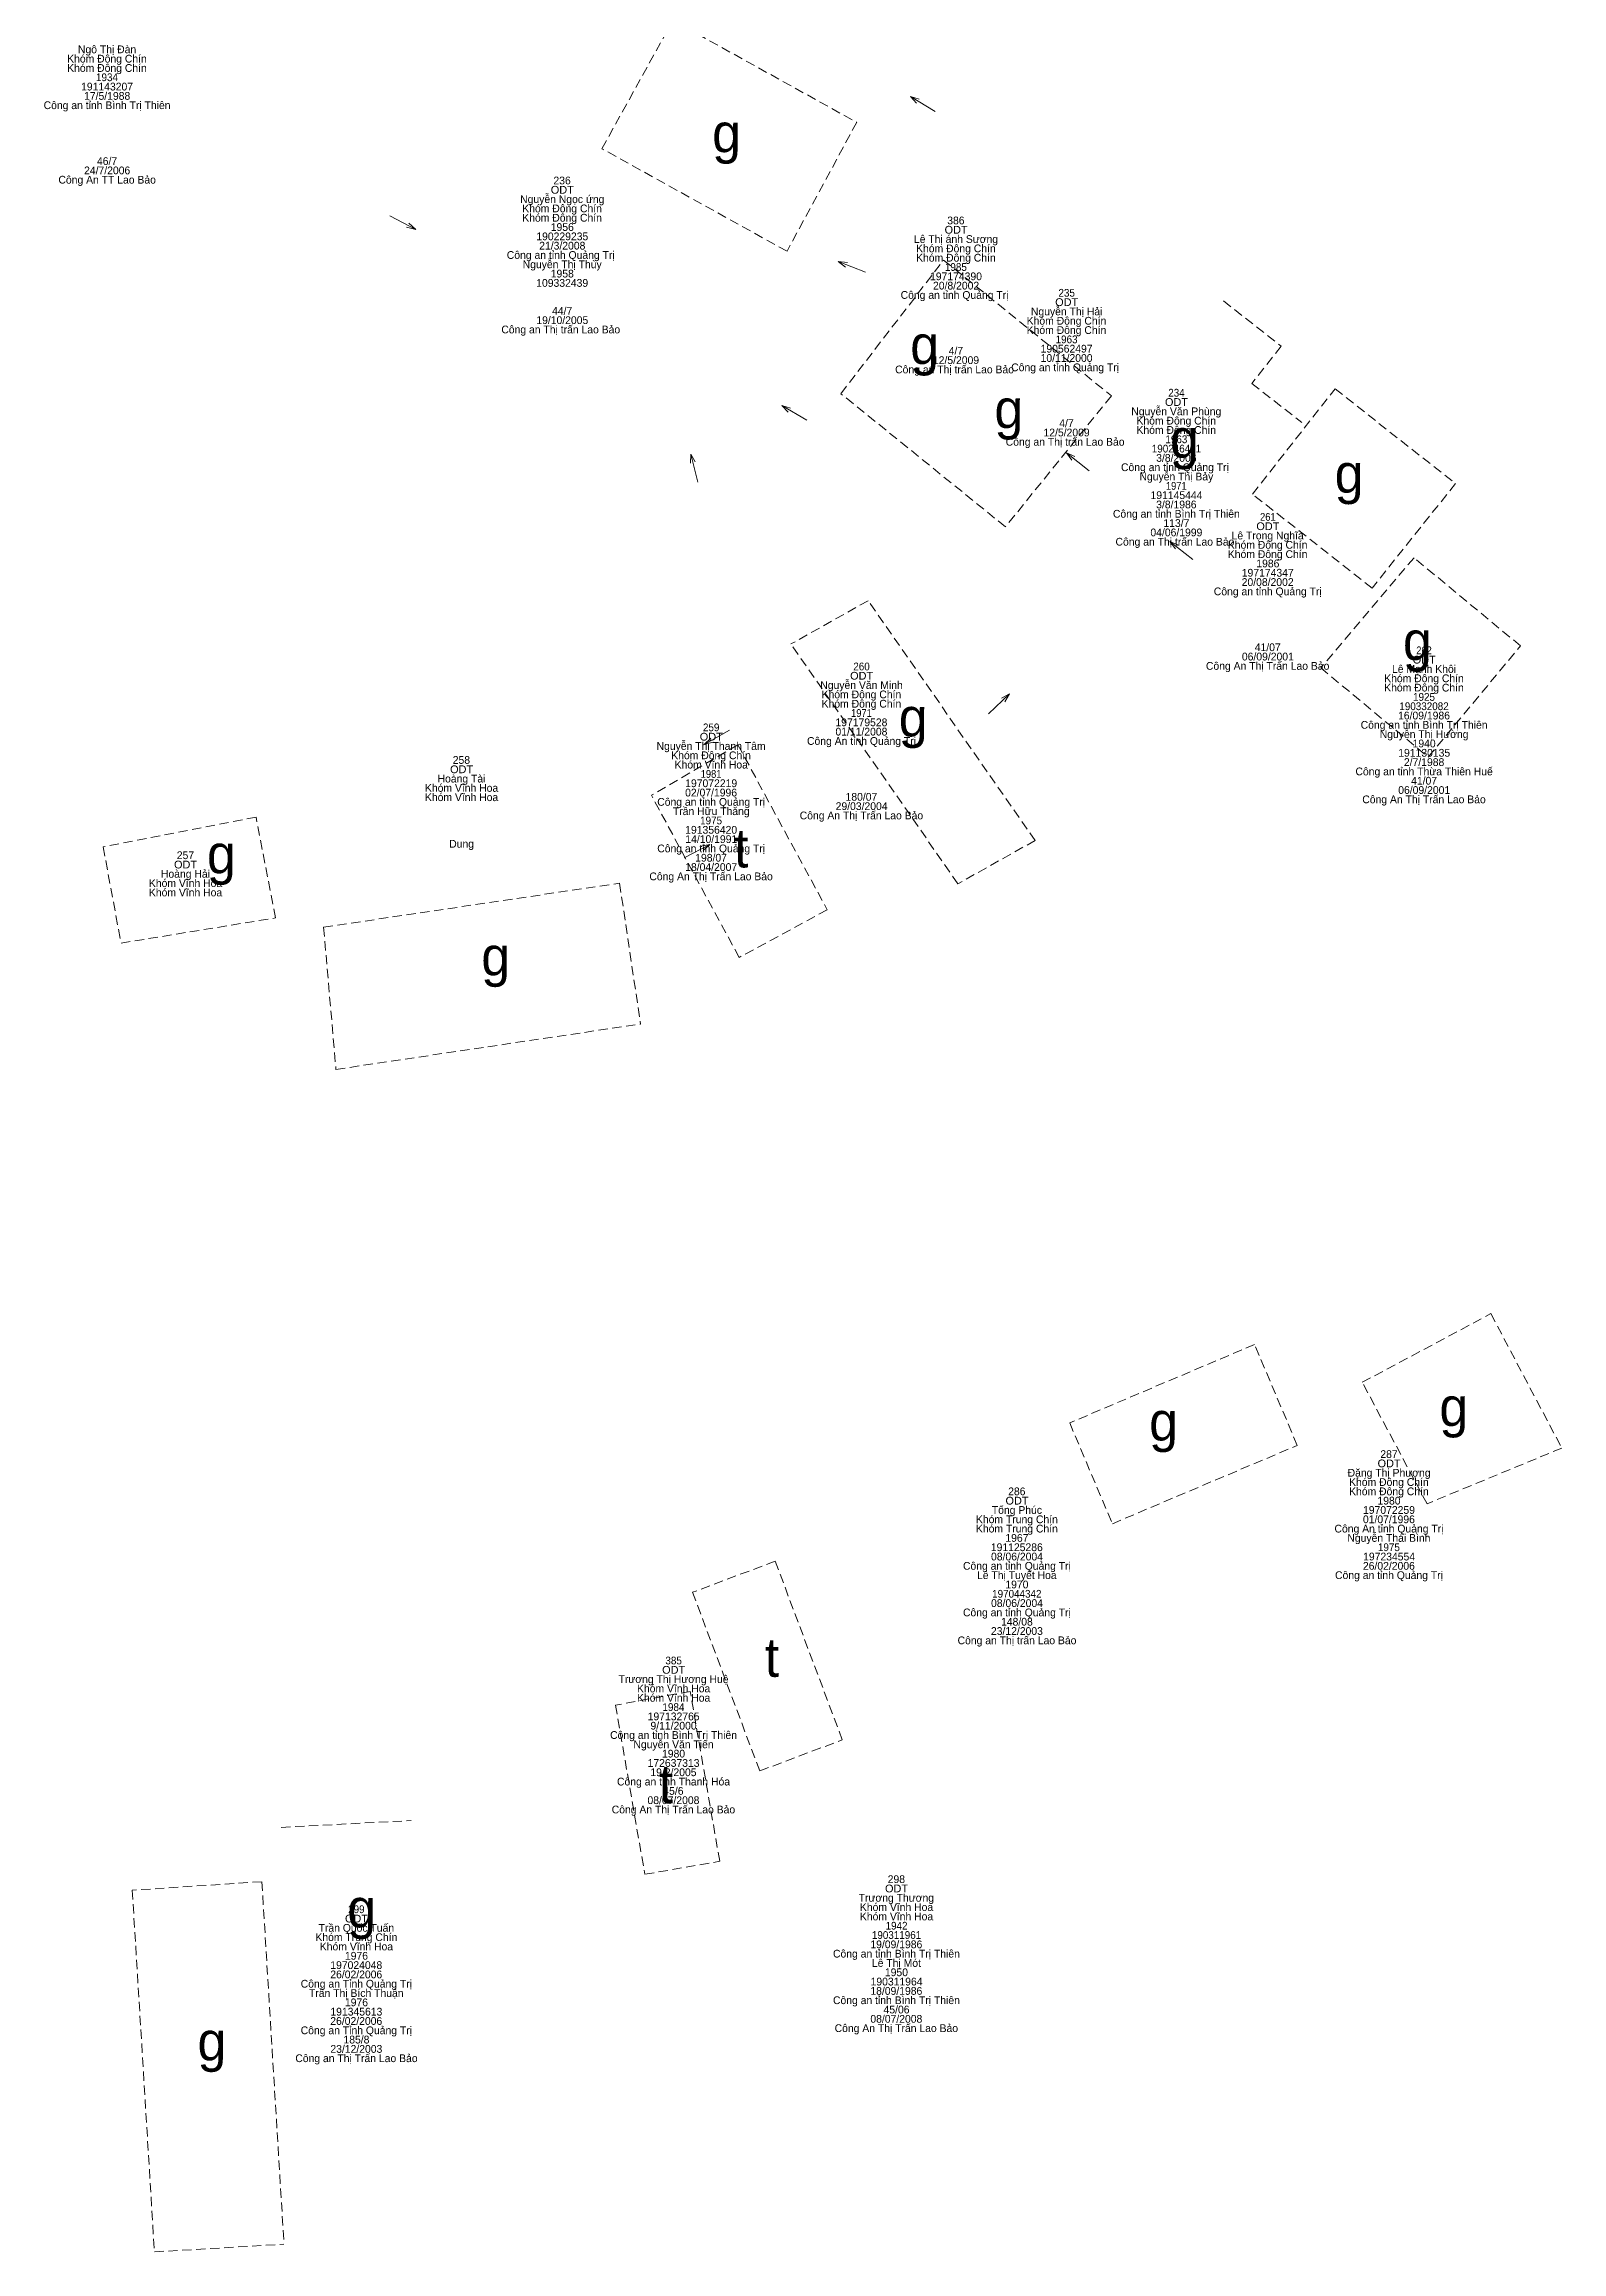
# Model space of a CAD drawing. Header units: metres. Extents: x 537497 to 538007, y 1836993 to 1837512.
# Drawn here: x 537829.4 to 537907.7, y 1837133.6 to 1837247.4 of the extents above; entities that cross this region are included whole.
import ezdxf
from ezdxf.enums import TextEntityAlignment as Align

# ---------------------------------------------------------------- set-up
doc = ezdxf.new("R2010")
doc.units = ezdxf.units.M
doc.header["$LTSCALE"] = 0.16
doc.linetypes.add('MEDIUM_DASHED', pattern=[4.5, 3, -1.5])
doc.layers.add('14', color=7, linetype='MEDIUM_DASHED', lineweight=13)
doc.layers.add('16', color=7, linetype='Continuous', lineweight=13)
doc.layers.add('15', color=7, linetype='Continuous')

msp = doc.modelspace()

# ---------------------------------------------------------------- linework, layer by layer
at = {"layer": '14'}
for p, q in [((537865.21, 1837211.25), (537860.75, 1837208.65)), ((537862.75, 1837162.46), (537858.9, 1837161.75)), ((537864.27, 1837153.7), (537862.75, 1837162.46)), ((537858.9, 1837161.75), (537860.41, 1837153.03)), ((537841.66, 1837155.45), (537848.36, 1837155.8)), ((537860.41, 1837153.03), (537864.27, 1837153.7)), ((537840.67, 1837152.65), (537841.81, 1837133.96))]:
    msp.add_line(p, q, dxfattribs=at)
for points in [[(537861.86, 1837248.59), (537871.33, 1837243.34), (537867.74, 1837236.69), (537858.2, 1837241.98)], [(537870.52, 1837229.35), (537875.81, 1837236.24), (537884.46, 1837229.24), (537879, 1837222.49)], [(537895.99, 1837229.6), (537902.2, 1837224.72), (537897.9, 1837219.33), (537891.73, 1837224.18)], [(537905.55, 1837216.35), (537900.06, 1837220.89), (537895.25, 1837215.22), (537900.79, 1837210.62)], [(537832.49, 1837205.99), (537833.41, 1837201.03), (537841.38, 1837202.33), (537840.37, 1837207.52)], [(537904.02, 1837181.93), (537907.68, 1837175), (537900.73, 1837172.13), (537897.39, 1837178.39)], [(537882.31, 1837176.3), (537884.51, 1837171.1), (537894.04, 1837175.14), (537891.84, 1837180.34)], [(537867.13, 1837169.17), (537862.87, 1837167.57), (537866.33, 1837158.36), (537870.59, 1837159.96)]]:
    msp.add_lwpolyline(points, close=True, dxfattribs=at)
for points in [[(537890.24, 1837234.13), (537893.21, 1837231.8), (537891.7, 1837229.88), (537894.27, 1837227.87)], [(537880.53, 1837206.32), (537871.92, 1837218.68), (537867.94, 1837216.45)], [(537880.53, 1837206.32), (537876.55, 1837204.09), (537867.94, 1837216.45)], [(537865.21, 1837211.25), (537869.81, 1837202.75), (537865.27, 1837200.29), (537860.75, 1837208.65)], [(537843.85, 1837201.85), (537859.11, 1837204.12), (537860.19, 1837196.86)], [(537843.85, 1837201.85), (537844.49, 1837194.52), (537860.19, 1837196.86)], [(537840.67, 1837152.65), (537833.99, 1837152.21), (537835.13, 1837133.57), (537841.81, 1837133.96)]]:
    msp.add_lwpolyline(points, dxfattribs=at)
at = {"layer": '16'}
for p, q in [((537874.1, 1837244.67), (537874.55, 1837244.54)), ((537848.6, 1837237.82), (537848.13, 1837237.93)), ((537870.38, 1837236.16), (537870.85, 1837236.11)), ((537867.47, 1837228.74), (537867.92, 1837228.61)), ((537862.78, 1837226.24), (537863.01, 1837225.83)), ((537882.14, 1837226.31), (537882.58, 1837226.12)), ((537887.48, 1837221.73), (537887.92, 1837221.54)), ((537879.21, 1837213.88), (537878.96, 1837213.47)), ((537863.47, 1837211.26), (537863.81, 1837211.59)), ((537863.76, 1837206.12), (537863.41, 1837205.8))]:
    msp.add_line(p, q, dxfattribs=at)
for points in [[(537875.38, 1837243.9), (537874.1, 1837244.67), (537874.42, 1837244.33)], [(537847.27, 1837238.51), (537848.6, 1837237.82), (537848.25, 1837238.14)], [(537871.78, 1837235.62), (537870.38, 1837236.16), (537870.76, 1837235.88)], [(537868.76, 1837227.98), (537867.47, 1837228.74), (537867.8, 1837228.4)], [(537863.14, 1837224.79), (537862.78, 1837226.24), (537862.77, 1837225.77)], [(537883.32, 1837225.38), (537882.14, 1837226.31), (537882.42, 1837225.93)], [(537888.66, 1837220.8), (537887.48, 1837221.73), (537887.76, 1837221.35)], [(537878.13, 1837212.84), (537879.21, 1837213.88), (537878.79, 1837213.65)], [(537864.77, 1837212.01), (537863.47, 1837211.26), (537863.93, 1837211.38)], [(537862.43, 1837205.43), (537863.76, 1837206.12), (537863.3, 1837206.02)]]:
    msp.add_lwpolyline(points, dxfattribs=at)

# ---------------------------------------------------------------- texts
at = {"layer": '15'}
for s, p in [('Khóm Đông Chín', (537832.685, 1837246.42)), ('Khóm Đông Chín', (537832.685, 1837245.94)), ('Ngô Thị Đàn', (537832.69, 1837246.9)), ('191143207', (537832.69, 1837244.98)), ('Công an tỉnh Bình Trị Thiên', (537832.69, 1837244.02)), ('17/5/1988', (537832.695, 1837244.5)), ('Công An TT Lao Bảo', (537832.695, 1837240.18)), ('24/7/2006', (537832.695, 1837240.66)), ('46/7', (537832.69, 1837241.14)), ('Nguyễn Ngọc ứng', (537856.155, 1837239.18)), ('236', (537856.145, 1837240.14)), ('Khóm Đông Chín', (537856.145, 1837238.7)), ('Khóm Đông Chín', (537856.145, 1837238.22)), ('386', (537876.445, 1837238.08)), ('190229235', (537856.155, 1837237.26)), ('21/3/2008', (537856.155, 1837236.78)), ('1956', (537856.155, 1837237.74)), ('Lê Thị ánh Sương', (537876.45, 1837237.12)), ('Công an tỉnh Quảng Trị ', (537856.15, 1837236.3)), ('Nguyễn Thị Thùy', (537856.15, 1837235.82)), ('Khóm Đông Chín', (537876.445, 1837236.64)), ('Khóm Đông Chín', (537876.445, 1837236.16)), ('109332439', (537856.15, 1837234.86)), ('1958', (537856.155, 1837235.34)), ('197174390', (537876.45, 1837235.2)), ('20/8/2002', (537876.455, 1837234.72)), ('44/7', (537856.15, 1837233.42)), ('Công an tỉnh Quảng Trị ', (537876.45, 1837234.24)), ('Nguyễn Thị Hải', (537882.155, 1837233.39)), ('Công an Thị trấn Lao Bảo ', (537856.15, 1837232.46)), ('19/10/2005', (537856.155, 1837232.94)), ('Khóm Đông Chín', (537882.145, 1837232.91)), ('Khóm Đông Chín', (537882.145, 1837232.43)), ('4/7', (537876.445, 1837231.36)), ('190562497', (537882.15, 1837231.47)), ('Công an Thị trấn Lao Bảo ', (537876.45, 1837230.4)), ('12/5/2009', (537876.45, 1837230.88)), ('Công an tỉnh Quảng Trị ', (537882.15, 1837230.51)), ('10/11/2000', (537882.15, 1837230.99)), ('4/7', (537882.145, 1837227.63)), ('Nguyễn Văn Phùng', (537887.805, 1837228.24)), ('Khóm Đông Chín', (537887.805, 1837227.76)), ('Công an Thị trấn Lao Bảo ', (537882.15, 1837226.67)), ('12/5/2009', (537882.15, 1837227.15)), ('Khóm Đông Chín', (537887.805, 1837227.28)), ('Công an tỉnh Quảng Trị ', (537887.81, 1837225.36)), ('3/8/2006', (537887.81, 1837225.84)), ('Nguyễn Thị Bảy', (537887.81, 1837224.88)), ('191145444', (537887.815, 1837223.92)), ('3/8/1986', (537887.81, 1837223.44)), ('Công an tỉnh Bình Trị Thiên', (537887.81, 1837222.96)), ('04/06/1999', (537887.81, 1837222)), ('113/7', (537887.81, 1837222.48)), ('Công an Thị trấn Lao Bảo ', (537887.81, 1837221.52)), ('Khóm Đông Chín', (537892.515, 1837221.36)), ('Khóm Đông Chín', (537892.515, 1837220.88)), ('Lê Trọng Nghĩa', (537892.515, 1837221.84)), ('197174347', (537892.52, 1837219.92)), ('1986', (537892.525, 1837220.4)), ('Công an tỉnh Quảng Trị', (537892.52, 1837218.96)), ('20/08/2002', (537892.515, 1837219.44)), ('Công An Thị Trấn Lao Bảo', (537892.515, 1837215.12)), ('06/09/2001', (537892.525, 1837215.6)), ('41/07', (537892.52, 1837216.08)), ('Nguyễn Văn Minh', (537871.58, 1837214.13)), ('Khóm Đông Chín', (537900.575, 1837214.48)), ('Khóm Đông Chín', (537900.575, 1837214)), ('Lê Mạnh Khôi', (537900.575, 1837214.96)), ('Khóm Đông Chín', (537871.575, 1837213.65)), ('Khóm Đông Chín', (537871.575, 1837213.17)), ('01/11/2008', (537871.575, 1837211.73)), ('197179528', (537871.575, 1837212.21)), ('Công an tỉnh Bình Trị Thiên', (537900.58, 1837212.08)), ('16/09/1986', (537900.575, 1837212.56)), ('Nguyễn Thị Thanh Tâm', (537863.825, 1837210.99)), ('Công An tỉnh Quảng Trị', (537871.58, 1837211.25)), ('Nguyễn Thị Hường', (537900.58, 1837211.6)), ('191130135', (537900.585, 1837210.64)), ('1940', (537900.58, 1837211.12)), ('258', (537850.955, 1837210.27)), ('Khóm Đông Chín', (537863.825, 1837210.51)), ('Khóm Vĩnh Hoa', (537863.835, 1837210.03)), ('Công an tỉnh Thừa Thiên Huế', (537900.58, 1837209.68)), ('2/7/1988', (537900.58, 1837210.16)), ('Khóm Vĩnh Hoa', (537850.965, 1837208.83)), ('Khóm Vĩnh Hoa', (537850.965, 1837208.35)), ('Hoàng Tài', (537850.96, 1837209.31)), ('02/07/1996', (537863.825, 1837208.59)), ('197072219', (537863.83, 1837209.07)), ('180/07', (537871.575, 1837208.37)), ('06/09/2001', (537900.585, 1837208.72)), ('41/07', (537900.58, 1837209.2)), ('Công an tỉnh Quảng Trị', (537863.83, 1837208.11)), ('Trần Hữu Thăng', (537863.835, 1837207.63)), ('Công An Thị Trấn Lao Bảo', (537871.575, 1837207.41)), ('29/03/2004', (537871.585, 1837207.89)), ('Công An Thị Trấn Lao Bảo', (537900.575, 1837208.24)), ('191356420', (537863.83, 1837206.67)), ('14/10/1991', (537863.835, 1837206.19)), ('257', (537836.73, 1837205.36)), ('Dung', (537850.965, 1837205.95)), ('Công an tỉnh Quảng Trị', (537863.83, 1837205.71)), ('198/07', (537863.825, 1837205.23)), ('Khóm Vĩnh Hoa', (537836.735, 1837203.92)), ('Hoàng Hải', (537836.73, 1837204.4)), ('Công An Thị Trấn Lao Bảo', (537863.825, 1837204.27)), ('18/04/2007', (537863.83, 1837204.75)), ('Khóm Vĩnh Hoa', (537836.735, 1837203.44)), ('287', (537898.77, 1837174.49)), ('Đặng Thị Phượng', (537898.775, 1837173.53)), ('Khóm Đông Chín', (537898.765, 1837173.05)), ('286', (537879.585, 1837172.57)), ('Khóm Đông Chín', (537898.765, 1837172.57)), ('1980', (537898.77, 1837172.09)), ('Khóm Trung Chín', (537879.59, 1837171.13)), ('Tống Phúc', (537879.59, 1837171.61)), ('01/07/1996', (537898.765, 1837171.13)), ('197072259', (537898.77, 1837171.61)), ('Khóm Trung Chín', (537879.59, 1837170.65)), ('191125286', (537879.585, 1837169.69)), ('1967', (537879.59, 1837170.17)), ('Công An tỉnh Quảng Trị', (537898.77, 1837170.65)), ('Nguyễn Thái Bình', (537898.765, 1837170.17)), ('Công an tỉnh Quảng Trị', (537879.59, 1837168.73)), ('08/06/2004', (537879.595, 1837169.21)), ('26/02/2006', (537898.765, 1837168.73)), ('197234554', (537898.775, 1837169.21)), ('Lê Thị Tuyết Hoa', (537879.585, 1837168.25)), ('1970', (537879.59, 1837167.77)), ('Công an tỉnh Quảng Trị', (537898.77, 1837168.25)), ('Công an tỉnh Quảng Trị', (537879.59, 1837166.33)), ('08/06/2004', (537879.595, 1837166.81)), ('23/12/2003', (537879.59, 1837165.37)), ('148/08', (537879.59, 1837165.85)), ('Công an Thị trấn Lao Bảo', (537879.595, 1837164.89)), ('Trương Thị Hương Huệ', (537861.89, 1837162.89)), ('Khóm Vĩnh Hoa', (537861.895, 1837162.41)), ('Khóm Vĩnh Hoa', (537861.895, 1837161.93)), ('197132765', (537861.895, 1837160.97)), ('9/11/2000', (537861.89, 1837160.49)), ('Công an tỉnh Bình Trị Thiên', (537861.89, 1837160.01)), ('Nguyễn Văn Tiến', (537861.89, 1837159.53)), ('172637313', (537861.89, 1837158.57)), ('1980', (537861.89, 1837159.05)), ('Công an tỉnh Thanh Hóa', (537861.89, 1837157.61)), ('19/2/2005', (537861.885, 1837158.09)), ('45/6', (537861.885, 1837157.13)), ('Công An Thị Trấn Lao Bảo', (537861.885, 1837156.17)), ('08/07/2008', (537861.885, 1837156.65)), ('298', (537873.375, 1837152.58)), ('Trương Thương', (537873.375, 1837151.62)), ('Khóm Vĩnh Hoa', (537873.385, 1837151.14)), ('Khóm Vĩnh Hoa', (537873.385, 1837150.66)), ('Khóm Trung Chín', (537845.54, 1837149.59)), ('Trần Quốc Tuấn', (537845.54, 1837150.07)), ('Khóm Vĩnh Hoa', (537845.545, 1837149.11)), ('19/09/1986', (537873.375, 1837149.22)), ('197024048', (537845.535, 1837148.15)), ('1976', (537845.545, 1837148.63)), ('Công an tỉnh Bình Trị Thiên', (537873.38, 1837148.74)), ('Lê Thị Mót', (537873.38, 1837148.26)), ('Công an Tỉnh Quảng Trị', (537845.54, 1837147.19)), ('26/02/2006', (537845.535, 1837147.67)), ('190311964', (537873.385, 1837147.3)), ('1950', (537873.38, 1837147.78)), ('Trần Thị Bích Thuận', (537845.535, 1837146.71)), ('191345613', (537845.54, 1837145.75)), ('1976', (537845.545, 1837146.23)), ('Công an tỉnh Bình Trị Thiên', (537873.38, 1837146.34)), ('18/09/1986', (537873.375, 1837146.82)), ('45/06', (537873.385, 1837145.86)), ('Công an Tỉnh Quảng Trị', (537845.54, 1837144.79)), ('26/02/2006', (537845.535, 1837145.27)), ('Công An Thị Trấn Lao Bảo', (537873.375, 1837144.9)), ('08/07/2008', (537873.375, 1837145.38)), ('23/12/2003', (537845.54, 1837143.83)), ('185/8', (537845.545, 1837144.31)), ('Công an Thị Trấn Lao Bảo', (537845.545, 1837143.35))]:
    msp.add_text(s, height=0.4, dxfattribs=at).set_placement(p, align=Align.CENTER)
for s, width, p in [('1934', 0.95, (537832.685, 1837245.46)), ('ODT', 1.05, (537856.155, 1837239.66)), ('ODT', 1.05, (537876.455, 1837237.6)), ('1985', 0.95, (537876.445, 1837235.68)), ('ODT', 1.05, (537882.155, 1837233.87)), ('235', 0.95, (537882.155, 1837234.35)), ('1963', 0.95, (537882.15, 1837231.95)), ('234', 0.95, (537887.815, 1837229.2)), ('ODT', 1.05, (537887.815, 1837228.72)), ('1963', 0.95, (537887.81, 1837226.8)), ('190246491', 0.95, (537887.815, 1837226.32)), ('1971', 0.9, (537887.805, 1837224.4)), ('ODT', 1.05, (537892.525, 1837222.32)), ('261', 0.9, (537892.525, 1837222.8)), ('ODT', 1.05, (537900.585, 1837215.44)), ('262', 0.9, (537900.575, 1837215.92)), ('ODT', 1.05, (537871.585, 1837214.61)), ('260', 0.95, (537871.58, 1837215.09)), ('190332082', 0.95, (537900.575, 1837213.04)), ('1925', 0.95, (537900.575, 1837213.52)), ('259', 0.95, (537863.83, 1837211.95)), ('1971', 0.9, (537871.575, 1837212.69)), ('ODT', 1.05, (537863.835, 1837211.47)), ('ODT', 1.05, (537850.965, 1837209.79)), ('1981', 0.9, (537863.825, 1837209.55)), ('1975', 0.95, (537863.825, 1837207.15)), ('ODT', 1.05, (537836.735, 1837204.88)), ('ODT', 1.05, (537898.775, 1837174.01)), ('ODT', 1.05, (537879.595, 1837172.09)), ('1975', 0.95, (537898.765, 1837169.69)), ('197044342', 0.95, (537879.585, 1837167.29)), ('ODT', 1.05, (537861.895, 1837163.37)), ('385', 0.95, (537861.895, 1837163.85)), ('1984', 0.95, (537861.885, 1837161.45)), ('ODT', 1.05, (537873.385, 1837152.1)), ('ODT', 1.05, (537845.545, 1837150.55)), ('299', 0.95, (537845.54, 1837151.03)), ('190311961', 0.95, (537873.385, 1837149.7)), ('1942', 0.95, (537873.385, 1837150.18))]:
    msp.add_text(s, height=0.4, dxfattribs=dict(at, width=width)).set_placement(p, align=Align.CENTER)
at = {"layer": '16'}
for s, p in [('g', (537863.88, 1837241.79)), ('g', (537874.09, 1837230.87)), ('g', (537878.43, 1837227.57)), ('g', (537887.48, 1837226.04)), ('g', (537895.97, 1837224.24)), ('g', (537899.49, 1837215.61)), ('g', (537873.5, 1837211.67)), ('t', (537865.01, 1837204.93)), ('g', (537837.84, 1837204.62)), ('g', (537851.98, 1837199.36)), ('t', (537866.59, 1837163.21)), ('t', (537861.13, 1837156.69)), ('g', (537845.07, 1837150.28)), ('g', (537837.35, 1837143.43))]:
    msp.add_text(s, height=2, dxfattribs=at).set_placement(p)
for p in [(537887.15, 1837175.38), (537902.11, 1837176.13)]:
    msp.add_text('g', height=2, dxfattribs=at).set_placement(p, align=Align.CENTER)

doc.saveas('drawing.dxf')
